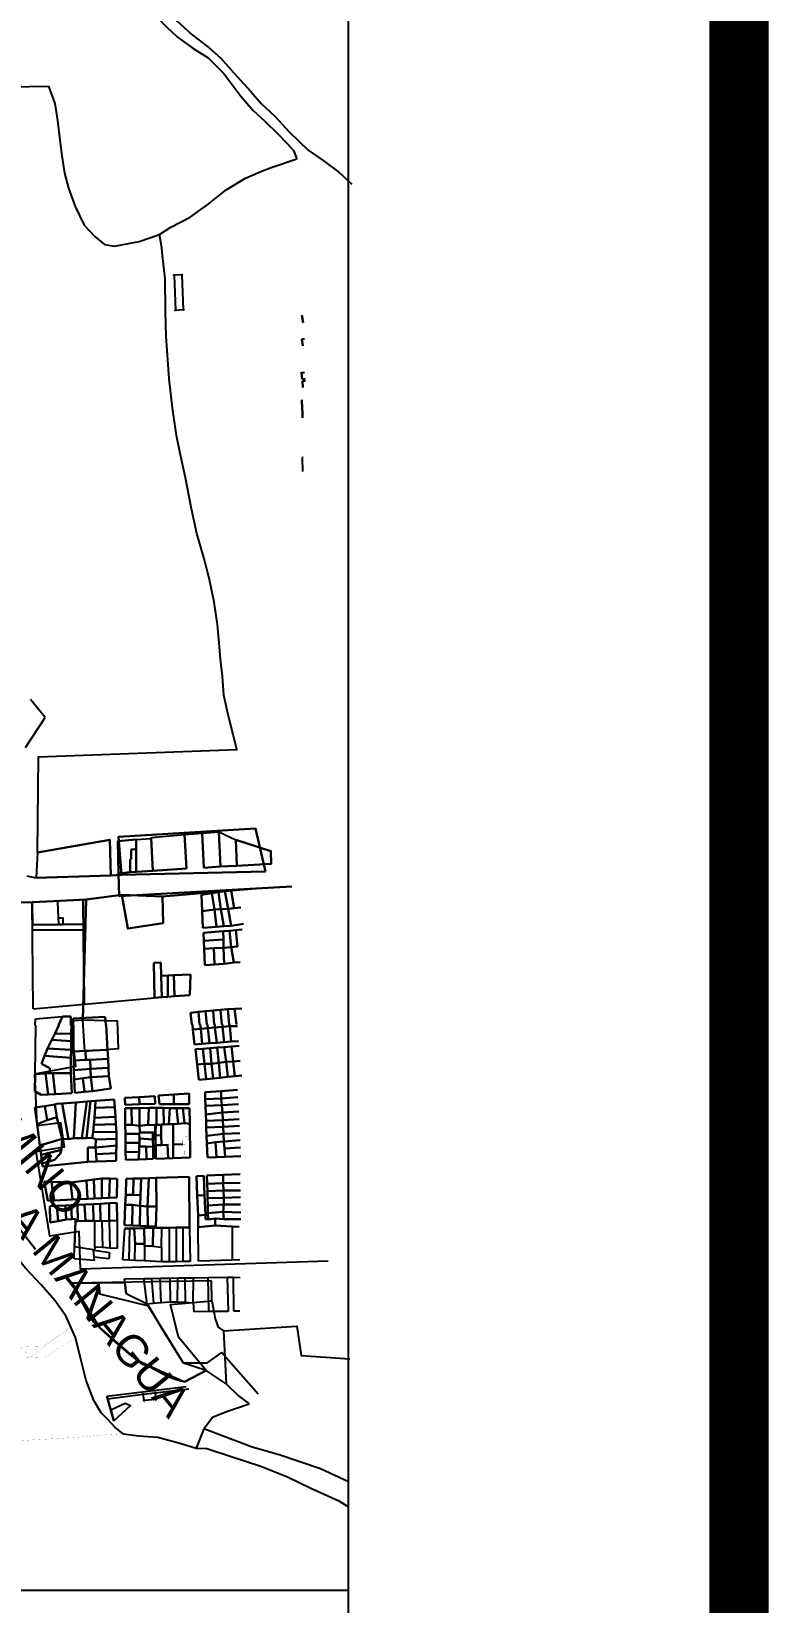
# Model space of a CAD drawing. Header units: millimetres. Extents: x 603916 to 1211550, y 1309898 to 2622648.
# Drawn here: x 605177.9 to 605206.2, y 1311211.3 to 1311271.6 of the extents above; entities that cross this region are included whole.
import ezdxf

# ---------------------------------------------------------------- set-up
doc = ezdxf.new("R2010")
doc.units = ezdxf.units.MM
for name, color, linetype in [('2', 1, 'Continuous'), ('CAJETIN', 5, 'Continuous'), ('CVL_CUADCON_TX', 2, 'Continuous')]:
    doc.layers.add(name, color=color, linetype=linetype)
doc.layers.add('Nivel 2', color=7, linetype='Continuous', lineweight=0)
doc.layers.add('Nivel 30', color=7, linetype='Continuous', lineweight=0)
doc.styles.add('PUNTOS PI', font='arial.ttf', dxfattribs={"height": 2.75})

msp = doc.modelspace()

# ---------------------------------------------------------------- linework, layer by layer
msp.add_line((605083.704, 1311211.747), (605190.069, 1311211.747))
at = {"const_width": 2.28}
msp.add_lwpolyline([(604785.969, 1311006.678), (605205.069, 1311006.678), (605205.069, 1311303.678), (604785.969, 1311303.678)], close=True, dxfattribs=at)
msp.add_lwpolyline([(605083.704, 1311211.747), (605190.069, 1311211.747), (605190.069, 1311276.852), (605083.704, 1311276.852)], close=True)
at = {"layer": '2', "color": 1, "linetype": 'Continuous'}
for p, q in [((605188.31, 1311254.737), (605188.298, 1311255.272)), ((605178.411, 1311245.286), (605177.857, 1311245.975)), ((605177.656, 1311244.134), (605178.411, 1311245.286)), ((605181.906, 1311240.595), (605182.49, 1311240.639)), ((605182.49, 1311240.639), (605182.495, 1311240.669)), ((605182.495, 1311240.669), (605183.766, 1311240.785)), ((605183.766, 1311240.785), (605184.446, 1311240.836)), ((605184.446, 1311240.836), (605185.082, 1311240.883)), ((605185.082, 1311240.883), (605185.735, 1311240.586)), ((605178.12, 1311240.089), (605178.07, 1311239.122)), ((605177.716, 1311239.199), (605178.07, 1311239.122)), ((605177.956, 1311234.092), (605177.917, 1311238.183)), ((605171.163, 1311233.684), (605178.042, 1311224.849)), ((605178.025, 1311231.582), (605178.058, 1311233.462)), ((605178.036, 1311233.455), (605178.04, 1311233.703)), ((605178.04, 1311233.703), (605179.081, 1311233.792)), ((605180.327, 1311224.932), (605180.323, 1311225.936)), ((605180.588, 1311225.934), (605180.622, 1311224.915)), ((605180.877, 1311225.944), (605180.9, 1311224.899)), ((605181.176, 1311225.958), (605181.186, 1311224.882)), ((605181.405, 1311224.441), (605181.47, 1311225.642)), ((605181.644, 1311224.43), (605181.669, 1311225.647)), ((605182.885, 1311224.931), (605182.897, 1311225.675)), ((605183.178, 1311225.677), (605183.174, 1311224.372)), ((605183.445, 1311225.687), (605183.451, 1311224.373)), ((605183.707, 1311225.686), (605183.71, 1311224.374)), ((605183.965, 1311225.692), (605183.984, 1311224.376)), ((605184.3, 1311224.395), (605184.299, 1311225.699)), ((605185.601, 1311225.725), (605185.602, 1311224.435)), ((605179.524, 1311224.484), (605179.541, 1311224.94)), ((605180.262, 1311224.827), (605179.541, 1311224.94)), ((605180.262, 1311224.827), (605180.289, 1311224.549)), ((605180.262, 1311224.827), (605180.316, 1311224.819)), ((605180.327, 1311224.932), (605180.316, 1311224.819)), ((605180.316, 1311224.819), (605180.89, 1311224.728)), ((605180.622, 1311224.915), (605180.327, 1311224.932)), ((605180.9, 1311224.899), (605180.622, 1311224.915)), ((605181.186, 1311224.882), (605180.9, 1311224.899)), ((605181.863, 1311224.42), (605181.876, 1311225.055)), ((605182.227, 1311224.98), (605182.23, 1311224.402)), ((605182.551, 1311224.966), (605182.885, 1311224.931)), ((605182.885, 1311224.931), (605182.89, 1311224.371)), ((605180.3, 1311224.413), (605179.524, 1311224.484)), ((605180.289, 1311224.549), (605180.3, 1311224.413)), ((605180.867, 1311224.489), (605180.289, 1311224.549)), ((605180.89, 1311224.728), (605180.867, 1311224.489)), ((605181.644, 1311224.43), (605181.405, 1311224.441)), ((605181.863, 1311224.42), (605181.644, 1311224.43)), ((605182.23, 1311224.402), (605181.863, 1311224.42)), ((605182.89, 1311224.371), (605182.23, 1311224.402)), ((605183.174, 1311224.372), (605182.89, 1311224.371)), ((605183.451, 1311224.373), (605183.174, 1311224.372)), ((605183.71, 1311224.374), (605183.451, 1311224.373)), ((605183.984, 1311224.376), (605183.71, 1311224.374)), ((605185.602, 1311224.435), (605184.3, 1311224.395)), ((605185.9, 1311224.444), (605185.602, 1311224.435)), ((605181.457, 1311223.715), (605182.207, 1311223.727)), ((605181.528, 1311223.143), (605181.457, 1311223.715)), ((605182.207, 1311223.727), (605182.496, 1311223.731)), ((605182.33, 1311222.735), (605182.207, 1311223.727)), ((605182.496, 1311223.731), (605182.831, 1311223.737)), ((605182.496, 1311223.731), (605182.575, 1311222.77)), ((605182.831, 1311223.737), (605183.206, 1311223.742)), ((605182.867, 1311222.787), (605182.831, 1311223.737)), ((605183.206, 1311223.742), (605183.512, 1311223.747)), ((605183.206, 1311223.742), (605183.217, 1311222.815)), ((605183.502, 1311222.812), (605183.512, 1311223.747)), ((605183.512, 1311223.747), (605183.799, 1311223.752)), ((605183.799, 1311223.752), (605184.108, 1311223.756)), ((605183.802, 1311222.82), (605183.799, 1311223.752)), ((605184.105, 1311222.796), (605184.108, 1311223.756)), ((605184.108, 1311223.756), (605184.676, 1311223.765)), ((605184.676, 1311223.765), (605185.412, 1311223.776)), ((605184.706, 1311222.455), (605184.676, 1311223.765)), ((605184.823, 1311222.863), (605184.81, 1311223.634)), ((605185.412, 1311223.776), (605185.644, 1311223.773)), ((605185.412, 1311223.776), (605185.447, 1311222.465)), ((605185.644, 1311223.773), (605185.905, 1311223.77)), ((605185.644, 1311223.773), (605185.653, 1311222.479)), ((605182.33, 1311222.735), (605181.528, 1311223.143)), ((605182.575, 1311222.77), (605182.33, 1311222.735)), ((605183.73, 1311220.473), (605182.33, 1311222.735)), ((605182.867, 1311222.787), (605182.575, 1311222.77)), ((605183.217, 1311222.815), (605182.867, 1311222.787)), ((605183.502, 1311222.812), (605183.217, 1311222.815)), ((605183.502, 1311222.812), (605183.802, 1311222.82)), ((605183.802, 1311222.82), (605184.105, 1311222.796)), ((605184.105, 1311222.796), (605184.126, 1311222.443)), ((605184.706, 1311222.455), (605184.126, 1311222.443)), ((605185.447, 1311222.465), (605184.706, 1311222.455)), ((605185.653, 1311222.479), (605185.898, 1311222.481)), ((605185.271, 1311221.71), (605185.372, 1311219.683)), ((605185.195, 1311220.882), (605184.617, 1311220.477)), ((605186.596, 1311219.28), (605185.195, 1311220.882)), ((605184.617, 1311220.477), (605183.73, 1311220.473)), ((605185.372, 1311219.683), (605184.598, 1311220.189)), ((605184.512, 1311217.955), (605184.218, 1311217.206))]:
    msp.add_line(p, q, dxfattribs=at)
for points in [[(605179.893, 1311276.852), (605180.519, 1311275.652), (605181.138, 1311274.524), (605181.972, 1311273.067), (605182.487, 1311272.425), (605183.088, 1311271.808), (605183.491, 1311271.433), (605184.099, 1311270.988), (605184.674, 1311270.63), (605185.275, 1311270.02), (605185.933, 1311269.159), (605186.399, 1311268.62), (605186.85, 1311268.19), (605187.356, 1311267.713), (605187.712, 1311267.338), (605187.957, 1311267.064), (605188.084, 1311266.751)], [(605180.491, 1311276.852), (605180.727, 1311276.377), (605181.133, 1311275.412), (605181.515, 1311274.668), (605181.904, 1311274.018), (605182.506, 1311273.196), (605183.021, 1311272.523), (605183.463, 1311272.061), (605184.064, 1311271.515), (605184.711, 1311271.015), (605185.162, 1311270.617), (605185.652, 1311270.07), (605186.301, 1311269.342), (605186.728, 1311268.857), (605187.234, 1311268.381), (605187.795, 1311267.787), (605188.523, 1311267.083), (605189.099, 1311266.686), (605189.699, 1311266.233), (605190.196, 1311265.78)], [(605169.65, 1311266.301), (605169.624, 1311269.382), (605178.543, 1311269.534)], [(605178.543, 1311269.534), (605178.791, 1311268.875), (605178.889, 1311268.224), (605178.963, 1311267.58), (605179.054, 1311266.857), (605179.16, 1311266.197), (605179.313, 1311265.617), (605179.568, 1311264.919), (605179.911, 1311264.205), (605180.322, 1311263.767), (605180.693, 1311263.455), (605181.078, 1311263.387), (605181.612, 1311263.492), (605182.028, 1311263.573), (605182.813, 1311263.836)], [(605182.813, 1311263.836), (605183.243, 1311264.122), (605183.987, 1311264.511), (605184.661, 1311264.987), (605185.364, 1311265.556), (605186.116, 1311266.009), (605186.696, 1311266.263), (605187.104, 1311266.415), (605188.084, 1311266.751)], [(605178.12, 1311240.089), (605178.161, 1311243.776), (605185.782, 1311244.054), (605185.436, 1311245.444), (605185.283, 1311246.135), (605185.231, 1311246.865), (605185.149, 1311247.525), (605185.098, 1311248.153), (605185.039, 1311248.853), (605184.908, 1311249.709), (605184.73, 1311250.588), (605184.513, 1311251.428), (605184.248, 1311252.354), (605184.038, 1311253.296), (605183.811, 1311254.489), (605183.593, 1311255.486), (605183.463, 1311256.114), (605183.308, 1311257.174), (605183.175, 1311258.29), (605183.064, 1311259.939), (605183.042, 1311260.898), (605183.027, 1311262.132), (605182.927, 1311263.035), (605182.902, 1311263.326), (605182.813, 1311263.836)], [(605183.366, 1311262.261), (605183.424, 1311260.951)], [(605183.659, 1311262.293), (605183.381, 1311262.277)], [(605183.733, 1311260.969), (605183.675, 1311262.279)], [(605183.44, 1311260.936), (605183.718, 1311260.952)], [(605177.917, 1311238.183), (605177.925, 1311237.317)], [(605178.944, 1311237.328), (605178.896, 1311238.192)], [(605178.93, 1311237.581), (605179.097, 1311237.581), (605179.092, 1311237.329)], [(605178.944, 1311237.328), (605179.092, 1311237.329)], [(605177.956, 1311234.092), (605182.61, 1311234.513)], [(605189.283, 1311224.394), (605179.778, 1311224.081), (605179.72, 1311225.527), (605178.598, 1311225.355), (605178.064, 1311228.607), (605179.155, 1311228.787), (605179.023, 1311229.714), (605178.105, 1311229.59), (605178.012, 1311231.594), (605179.589, 1311231.888), (605179.404, 1311233.624), (605179.86, 1311233.666)], [(605181.417, 1311217.762), (605181.109, 1311218.004), (605180.832, 1311218.293), (605180.571, 1311218.567), (605180.285, 1311219.036), (605179.989, 1311219.813), (605179.762, 1311220.724), (605179.576, 1311221.462), (605179.217, 1311222.261), (605178.781, 1311222.887), (605178.266, 1311223.482), (605177.664, 1311224.123), (605177.093, 1311224.819), (605176.554, 1311225.562), (605175.904, 1311226.36), (605175.261, 1311227.236), (605174.848, 1311227.847), (605174.388, 1311228.442), (605173.936, 1311229.021), (605173.603, 1311229.443), (605173.176, 1311229.896), (605173.097, 1311229.959), (605172.528, 1311230.356)], [(605184.81, 1311223.634), (605179.444, 1311223.544), (605179.659, 1311223.113), (605179.969, 1311222.557), (605180.256, 1311222.071), (605180.659, 1311221.689), (605181.102, 1311221.275), (605181.6, 1311220.861), (605181.94, 1311220.588), (605182.098, 1311220.456), (605182.492, 1311220.309), (605182.941, 1311220.06), (605183.327, 1311219.89), (605183.619, 1311219.797), (605183.8, 1311219.775), (605184.598, 1311220.189)], [(605184.598, 1311220.189), (605183.544, 1311221.471), (605183.229, 1311222.727), (605184.823, 1311222.863)], [(605184.823, 1311222.863), (605184.946, 1311222.172), (605185.066, 1311221.859), (605185.271, 1311221.71)], [(605185.271, 1311221.71), (605188.083, 1311221.894), (605188.248, 1311220.763), (605190.126, 1311220.641)], [(605185.372, 1311219.683), (605185.839, 1311219.214), (605186.257, 1311218.91)], [(605184.512, 1311217.955), (605184.839, 1311218.397), (605185.379, 1311218.613), (605185.763, 1311218.742), (605186.257, 1311218.91)], [(605181.417, 1311217.762), (605182.015, 1311217.687), (605182.369, 1311217.658), (605182.746, 1311217.637), (605183.636, 1311217.391), (605184.218, 1311217.206)], [(605190.069, 1311215.913), (605188.993, 1311216.411), (605187.402, 1311216.952), (605186.363, 1311217.251), (605184.512, 1311217.955)], [(605184.218, 1311217.206), (605184.627, 1311217.193), (605185.564, 1311216.885), (605186.706, 1311216.515), (605187.731, 1311216.112), (605188.622, 1311215.67), (605189.67, 1311215.197), (605190.069, 1311214.959)]]:
    msp.add_lwpolyline(points, dxfattribs=at)
for points in [[(605179.092, 1311237.329), (605178.944, 1311237.328), (605178.93, 1311237.581), (605179.097, 1311237.581)], [(605179.86, 1311233.666), (605181.183, 1311233.63), (605181.221, 1311232.554), (605179.941, 1311232.452)]]:
    msp.add_lwpolyline(points, close=True, dxfattribs=at)
at = {"layer": '2', "color": 1, "linetype": 'Continuous', "const_width": 0.00309, "flags": 128}
for points in [[(605179.397, 1311221.861), (605177.861, 1311220.72), (605176.503, 1311221.987), (605175.718, 1311221.826), (605174.219, 1311221.575), (605173.111, 1311221.602), (605171.94, 1311221.596), (605171.021, 1311221.56), (605170.181, 1311221.47), (605169.623, 1311221.467), (605169.45, 1311221.451), (605168.885, 1311221.299), (605168.313, 1311221.131), (605167.362, 1311221.19), (605166.96, 1311221.298), (605166.835, 1311222.72), (605167.116, 1311223.115), (605166.573, 1311223.293), (605166.388, 1311224.157)], [(605176.587, 1311217.44), (605177.938, 1311217.527), (605178.936, 1311217.581), (605179.87, 1311217.642), (605180.561, 1311217.709), (605181.417, 1311217.762)]]:
    msp.add_lwpolyline(points, dxfattribs=at)
at = {"layer": '2', "color": 1, "linetype": 'Continuous', "flags": 128}
for points in [[(605179.444, 1311223.544), (605181.474, 1311223.578), (605181.528, 1311223.143)], [(605179.444, 1311223.544), (605180.344, 1311223.559)], [(605180.459, 1311223.561), (605180.513, 1311223.126)], [(605184.598, 1311220.189), (605183.774, 1311219.762)], [(605180.781, 1311219.211), (605183.829, 1311219.576)], [(605182.637, 1311219.339), (605183.932, 1311219.494)], [(605181.059, 1311218.252), (605180.781, 1311219.211)], [(605180.781, 1311219.211), (605181.059, 1311218.252)], [(605180.811, 1311219.108), (605182.183, 1311219.284)], [(605180.934, 1311218.683), (605181.491, 1311218.939), (605181.692, 1311218.848)], [(605181.059, 1311218.252), (605181.692, 1311218.848)], [(605182.213, 1311219.057), (605182.185, 1311219.269)], [(605182.198, 1311219.286), (605182.622, 1311219.337)], [(605182.656, 1311219.08), (605182.231, 1311219.043)], [(605182.639, 1311219.323), (605182.669, 1311219.096)], [(605180.934, 1311218.683), (605181.059, 1311218.252)]]:
    msp.add_lwpolyline(points, dxfattribs=at)
for points in [[(605183.774, 1311219.762), (605184.598, 1311220.189), (605183.73, 1311220.473), (605182.913, 1311221.792), (605182.393, 1311222.664), (605180.513, 1311223.126), (605180.459, 1311223.561), (605179.444, 1311223.544), (605180.512, 1311221.828), (605181.946, 1311220.583)], [(605181.059, 1311218.252), (605180.934, 1311218.683), (605181.491, 1311218.939), (605181.692, 1311218.848)]]:
    msp.add_lwpolyline(points, close=True, dxfattribs=at)
at = {"layer": '2', "color": 1, "linetype": 'Continuous'}
for centre in [(605183.365, 1311262.276), (605183.674, 1311262.294), (605183.425, 1311260.935), (605183.733, 1311260.953), (605182.183, 1311219.284), (605182.215, 1311219.042), (605182.637, 1311219.339), (605182.671, 1311219.081)]:
    msp.add_circle(centre, 0.0155, dxfattribs=at)
at = {"layer": 'CAJETIN'}
msp.add_line((605190.069, 1311014.381), (605190.069, 1311288.678), dxfattribs=at)
at = {"layer": 'Nivel 2', "color": 1, "linetype": 'Continuous', "lineweight": -3}
for p, q in [((605181.906, 1311240.595), (605182.49, 1311240.639)), ((605182.49, 1311240.639), (605182.495, 1311240.669)), ((605182.495, 1311240.669), (605183.766, 1311240.785)), ((605183.766, 1311240.785), (605184.446, 1311240.836)), ((605184.446, 1311240.836), (605185.082, 1311240.883)), ((605185.082, 1311240.883), (605185.735, 1311240.586))]:
    msp.add_line(p, q, dxfattribs=at)
at = {"layer": 'Nivel 30', "color": 1, "linetype": 'Continuous', "lineweight": 30}
for p, q in [((605188.275, 1311260.736), (605188.324, 1311260.451)), ((605188.272, 1311259.815), (605188.375, 1311259.827)), ((605188.312, 1311259.564), (605188.272, 1311259.815)), ((605188.265, 1311258.554), (605188.269, 1311258.528)), ((605188.269, 1311258.528), (605188.377, 1311258.539)), ((605188.288, 1311258.284), (605188.269, 1311258.528)), ((605188.405, 1311258.293), (605188.288, 1311258.284)), ((605188.297, 1311258.207), (605188.412, 1311258.217)), ((605188.297, 1311258.207), (605188.313, 1311257.964)), ((605188.271, 1311257.492), (605188.277, 1311257.373)), ((605188.277, 1311257.373), (605188.283, 1311257.261)), ((605188.283, 1311257.261), (605188.289, 1311257.142)), ((605188.289, 1311257.142), (605188.296, 1311257.015)), ((605188.296, 1311257.015), (605188.301, 1311256.912)), ((605188.301, 1311256.912), (605188.307, 1311256.791)), ((605188.328, 1311255.276), (605188.298, 1311255.272)), ((605181.906, 1311240.595), (605181.905, 1311240.22)), ((605181.906, 1311240.595), (605181.905, 1311240.22)), ((605182.49, 1311240.639), (605182.551, 1311239.397)), ((605182.49, 1311240.639), (605182.551, 1311239.397)), ((605183.766, 1311240.785), (605183.845, 1311239.477)), ((605183.766, 1311240.785), (605183.845, 1311239.477)), ((605184.446, 1311240.836), (605184.509, 1311239.512)), ((605184.446, 1311240.836), (605184.509, 1311239.512)), ((605185.082, 1311240.883), (605185.148, 1311239.556)), ((605185.082, 1311240.883), (605185.148, 1311239.556)), ((605185.735, 1311240.586), (605185.78, 1311239.589)), ((605185.735, 1311240.586), (605185.78, 1311239.589)), ((605181.724, 1311240.214), (605181.714, 1311239.845)), ((605181.724, 1311240.214), (605181.714, 1311239.845)), ((605181.905, 1311240.22), (605181.724, 1311240.214)), ((605181.905, 1311240.22), (605181.724, 1311240.214)), ((605181.905, 1311240.22), (605181.916, 1311239.348)), ((605181.905, 1311240.22), (605181.916, 1311239.348)), ((605181.681, 1311239.334), (605181.232, 1311239.293)), ((605181.681, 1311239.334), (605181.232, 1311239.293)), ((605181.347, 1311239.243), (605186.879, 1311239.361)), ((605181.714, 1311239.845), (605181.681, 1311239.84)), ((605181.714, 1311239.845), (605181.681, 1311239.84)), ((605181.681, 1311239.84), (605181.681, 1311239.334)), ((605181.681, 1311239.84), (605181.681, 1311239.334)), ((605181.916, 1311239.348), (605181.681, 1311239.334)), ((605181.916, 1311239.348), (605181.681, 1311239.334)), ((605182.551, 1311239.397), (605181.916, 1311239.348)), ((605182.551, 1311239.397), (605181.916, 1311239.348)), ((605183.845, 1311239.477), (605182.551, 1311239.397)), ((605183.845, 1311239.477), (605182.551, 1311239.397)), ((605185.148, 1311239.556), (605184.509, 1311239.512)), ((605185.148, 1311239.556), (605184.509, 1311239.512)), ((605185.78, 1311239.589), (605185.148, 1311239.556)), ((605185.78, 1311239.589), (605185.148, 1311239.556)), ((605178.07, 1311239.122), (605180.938, 1311239.209)), ((605180.938, 1311239.209), (605181.347, 1311239.243)), ((605182.924, 1311238.403), (605186.513, 1311238.714)), ((605179.993, 1311238.284), (605179.86, 1311233.666)), ((605179.993, 1311238.284), (605181.359, 1311238.465)), ((605181.359, 1311238.465), (605182.924, 1311238.403)), ((605184.426, 1311238.472), (605184.823, 1311238.537)), ((605184.452, 1311237.836), (605184.426, 1311238.472)), ((605184.823, 1311238.537), (605185.069, 1311238.577)), ((605184.92, 1311237.899), (605184.823, 1311238.537)), ((605185.069, 1311238.577), (605185.316, 1311238.605)), ((605185.069, 1311238.577), (605185.168, 1311237.919)), ((605185.316, 1311238.605), (605185.561, 1311238.632)), ((605185.441, 1311237.932), (605185.316, 1311238.605)), ((605185.561, 1311238.632), (605185.816, 1311238.66)), ((605185.561, 1311238.632), (605185.679, 1311237.96)), ((605184.92, 1311237.899), (605184.452, 1311237.836)), ((605184.478, 1311237.203), (605184.452, 1311237.836)), ((605184.92, 1311237.899), (605185.168, 1311237.919)), ((605184.996, 1311237.24), (605184.92, 1311237.899)), ((605185.168, 1311237.919), (605185.441, 1311237.932)), ((605185.274, 1311237.26), (605185.168, 1311237.919)), ((605185.679, 1311237.96), (605185.441, 1311237.932)), ((605185.441, 1311237.932), (605185.561, 1311237.281)), ((605185.679, 1311237.96), (605185.933, 1311237.984)), ((605184.996, 1311237.24), (605184.478, 1311237.203)), ((605184.492, 1311237.014), (605185.25, 1311237.068)), ((605184.506, 1311236.696), (605184.492, 1311237.014)), ((605185.274, 1311237.26), (605184.996, 1311237.24)), ((605185.25, 1311237.068), (605185.503, 1311237.087)), ((605185.263, 1311236.75), (605185.25, 1311237.068)), ((605185.561, 1311237.281), (605185.274, 1311237.26)), ((605185.503, 1311237.087), (605185.747, 1311237.107)), ((605185.503, 1311237.087), (605185.561, 1311236.454)), ((605186.04, 1311237.351), (605185.561, 1311237.281)), ((605185.747, 1311237.107), (605185.989, 1311237.131)), ((605185.811, 1311236.477), (605185.747, 1311237.107)), ((605185.263, 1311236.75), (605184.506, 1311236.696)), ((605184.518, 1311236.396), (605184.506, 1311236.696)), ((605184.518, 1311236.396), (605184.89, 1311236.415)), ((605184.545, 1311235.77), (605184.518, 1311236.396)), ((605185.264, 1311236.433), (605184.89, 1311236.415)), ((605184.89, 1311236.415), (605184.918, 1311235.795)), ((605185.263, 1311236.75), (605185.264, 1311236.433)), ((605185.264, 1311236.433), (605185.561, 1311236.454)), ((605185.29, 1311235.82), (605185.264, 1311236.433)), ((605185.811, 1311236.477), (605185.561, 1311236.454)), ((605185.661, 1311235.863), (605185.561, 1311236.454)), ((605182.585, 1311235.861), (605182.861, 1311235.871)), ((605182.61, 1311234.513), (605182.585, 1311235.861)), ((605182.861, 1311235.871), (605182.869, 1311235.355)), ((605184.918, 1311235.795), (605184.545, 1311235.77)), ((605185.29, 1311235.82), (605184.918, 1311235.795)), ((605185.661, 1311235.863), (605185.29, 1311235.82)), ((605185.905, 1311235.883), (605185.661, 1311235.863)), ((605182.869, 1311235.355), (605183.122, 1311235.367)), ((605182.869, 1311235.355), (605182.903, 1311234.535)), ((605183.122, 1311235.367), (605183.36, 1311235.378)), ((605183.133, 1311234.553), (605183.122, 1311235.367)), ((605183.36, 1311235.378), (605183.999, 1311235.407)), ((605183.384, 1311234.573), (605183.36, 1311235.378)), ((605183.999, 1311235.407), (605183.977, 1311234.619)), ((605182.903, 1311234.535), (605182.61, 1311234.513)), ((605183.133, 1311234.553), (605182.903, 1311234.535)), ((605183.384, 1311234.573), (605183.133, 1311234.553)), ((605183.977, 1311234.619), (605183.384, 1311234.573)), ((605184.003, 1311233.939), (605184.301, 1311233.967)), ((605184.048, 1311233.485), (605184.003, 1311233.939)), ((605184.301, 1311233.967), (605184.579, 1311233.993)), ((605184.301, 1311233.967), (605184.35, 1311233.485)), ((605184.579, 1311233.993), (605184.875, 1311234.021)), ((605184.579, 1311233.993), (605184.632, 1311233.485)), ((605184.875, 1311234.021), (605185.156, 1311234.048)), ((605184.907, 1311233.485), (605184.875, 1311234.021)), ((605185.156, 1311234.048), (605185.439, 1311234.075)), ((605185.156, 1311234.048), (605185.202, 1311233.485)), ((605185.439, 1311234.075), (605185.693, 1311234.088)), ((605185.439, 1311234.075), (605185.479, 1311233.485)), ((605185.693, 1311234.088), (605185.976, 1311234.103)), ((605185.693, 1311234.088), (605185.77, 1311233.485)), ((605178.79, 1311233.134), (605178.944, 1311233.465)), ((605178.926, 1311233.458), (605179.081, 1311233.792)), ((605179.081, 1311233.792), (605179.404, 1311233.794)), ((605179.404, 1311233.794), (605179.4, 1311233.459)), ((605179.422, 1311233.467), (605179.418, 1311233.136)), ((605179.488, 1311233.459), (605179.49, 1311233.714)), ((605179.49, 1311233.714), (605180.726, 1311233.775)), ((605179.504, 1311232.455), (605179.51, 1311233.467)), ((605180.726, 1311233.775), (605180.742, 1311233.463)), ((605180.764, 1311233.472), (605180.813, 1311232.51)), ((605184.091, 1311233.293), (605184.072, 1311233.484)), ((605184.39, 1311233.319), (605184.091, 1311233.293)), ((605184.155, 1311232.715), (605184.091, 1311233.293)), ((605184.374, 1311233.485), (605184.39, 1311233.319)), ((605184.671, 1311233.341), (605184.39, 1311233.319)), ((605184.45, 1311232.741), (605184.39, 1311233.319)), ((605184.656, 1311233.487), (605184.671, 1311233.341)), ((605184.671, 1311233.341), (605184.937, 1311233.373)), ((605184.729, 1311232.763), (605184.671, 1311233.341)), ((605184.937, 1311233.373), (605184.93, 1311233.488)), ((605184.937, 1311233.373), (605185.233, 1311233.393)), ((605185.007, 1311232.784), (605184.937, 1311233.373)), ((605185.225, 1311233.489), (605185.233, 1311233.393)), ((605185.233, 1311233.393), (605185.507, 1311233.418)), ((605185.233, 1311233.393), (605185.288, 1311232.806)), ((605185.502, 1311233.49), (605185.507, 1311233.418)), ((605185.507, 1311233.418), (605185.802, 1311233.428)), ((605185.563, 1311232.827), (605185.507, 1311233.418)), ((605178.67, 1311232.892), (605178.51, 1311232.568)), ((605178.79, 1311233.134), (605178.67, 1311232.892)), ((605178.67, 1311232.892), (605179.414, 1311232.844)), ((605178.79, 1311233.134), (605179.418, 1311233.136)), ((605179.414, 1311232.844), (605179.41, 1311232.507)), ((605179.418, 1311233.136), (605179.414, 1311232.844)), ((605184.45, 1311232.741), (605184.155, 1311232.715)), ((605184.729, 1311232.763), (605184.45, 1311232.741)), ((605185.007, 1311232.784), (605184.729, 1311232.763)), ((605185.288, 1311232.806), (605185.007, 1311232.784)), ((605185.563, 1311232.827), (605185.288, 1311232.806)), ((605185.847, 1311232.849), (605185.563, 1311232.827)), ((605185.569, 1311232.642), (605185.87, 1311232.668)), ((605178.391, 1311232.282), (605178.271, 1311231.981)), ((605178.391, 1311232.282), (605178.51, 1311232.568)), ((605178.391, 1311232.282), (605179.407, 1311232.212)), ((605178.51, 1311232.568), (605179.41, 1311232.507)), ((605179.407, 1311232.212), (605179.399, 1311231.613)), ((605179.41, 1311232.507), (605179.407, 1311232.212)), ((605179.504, 1311232.455), (605179.966, 1311232.469)), ((605179.511, 1311232.098), (605179.504, 1311232.455)), ((605179.511, 1311232.098), (605179.972, 1311232.123)), ((605179.519, 1311231.73), (605179.511, 1311232.098)), ((605180.813, 1311232.51), (605179.966, 1311232.469)), ((605179.972, 1311232.123), (605179.966, 1311232.469)), ((605180.143, 1311232.123), (605179.972, 1311232.123)), ((605180.143, 1311232.123), (605180.83, 1311232.168)), ((605180.143, 1311232.123), (605180.158, 1311231.781)), ((605180.813, 1311232.51), (605180.83, 1311232.168)), ((605180.83, 1311232.168), (605180.847, 1311231.822)), ((605184.188, 1311232.533), (605184.476, 1311232.556)), ((605184.251, 1311231.949), (605184.188, 1311232.533)), ((605184.476, 1311232.556), (605184.751, 1311232.578)), ((605184.538, 1311231.975), (605184.476, 1311232.556)), ((605184.751, 1311232.578), (605185.025, 1311232.599)), ((605184.809, 1311231.981), (605184.751, 1311232.578)), ((605185.025, 1311232.599), (605185.298, 1311232.621)), ((605185.082, 1311232.012), (605185.025, 1311232.599)), ((605185.298, 1311232.621), (605185.569, 1311232.642)), ((605185.372, 1311232.046), (605185.298, 1311232.621)), ((605185.64, 1311232.065), (605185.372, 1311232.046)), ((605185.64, 1311232.065), (605185.569, 1311232.642)), ((605185.64, 1311232.065), (605185.908, 1311232.092)), ((605185.701, 1311231.499), (605185.64, 1311232.065)), ((605178.018, 1311230.919), (605178.025, 1311231.582)), ((605178.025, 1311231.582), (605178.434, 1311231.599)), ((605178.271, 1311231.981), (605178.593, 1311231.815)), ((605178.434, 1311231.599), (605178.595, 1311231.62)), ((605178.528, 1311230.798), (605178.434, 1311231.599)), ((605178.593, 1311231.815), (605178.595, 1311231.62)), ((605178.595, 1311231.62), (605178.709, 1311231.621)), ((605178.796, 1311230.814), (605178.709, 1311231.621)), ((605178.709, 1311231.621), (605179.399, 1311231.613)), ((605179.399, 1311231.613), (605179.437, 1311230.851)), ((605180.158, 1311231.781), (605179.519, 1311231.73)), ((605179.526, 1311231.377), (605179.519, 1311231.73)), ((605179.866, 1311231.424), (605180.167, 1311231.458)), ((605180.158, 1311231.781), (605180.847, 1311231.822)), ((605180.158, 1311231.781), (605180.167, 1311231.458)), ((605180.167, 1311231.458), (605180.863, 1311231.498)), ((605180.237, 1311230.922), (605180.167, 1311231.458)), ((605180.847, 1311231.822), (605180.863, 1311231.498)), ((605180.863, 1311231.498), (605180.937, 1311231.031)), ((605184.251, 1311231.949), (605184.538, 1311231.975)), ((605184.315, 1311231.359), (605184.251, 1311231.949)), ((605184.538, 1311231.975), (605184.809, 1311231.981)), ((605184.538, 1311231.975), (605184.595, 1311231.387)), ((605184.809, 1311231.981), (605185.082, 1311232.012)), ((605184.872, 1311231.416), (605184.809, 1311231.981)), ((605185.372, 1311232.046), (605185.082, 1311232.012)), ((605185.145, 1311231.443), (605185.082, 1311232.012)), ((605185.429, 1311231.472), (605185.145, 1311231.443)), ((605185.429, 1311231.472), (605185.372, 1311232.046)), ((605185.701, 1311231.499), (605185.429, 1311231.472)), ((605185.976, 1311231.521), (605185.701, 1311231.499)), ((605178.262, 1311230.782), (605178.018, 1311230.919)), ((605179.437, 1311230.851), (605178.796, 1311230.814)), ((605179.526, 1311231.377), (605179.866, 1311231.424)), ((605179.559, 1311230.864), (605179.526, 1311231.377)), ((605179.924, 1311230.895), (605179.559, 1311230.864)), ((605179.866, 1311231.424), (605179.924, 1311230.895)), ((605180.237, 1311230.922), (605179.924, 1311230.895)), ((605180.937, 1311231.031), (605180.237, 1311230.922)), ((605184.595, 1311231.387), (605184.315, 1311231.359)), ((605184.558, 1311230.885), (605185.177, 1311230.928)), ((605184.568, 1311230.617), (605184.558, 1311230.885)), ((605184.872, 1311231.416), (605184.595, 1311231.387)), ((605185.145, 1311231.443), (605184.872, 1311231.416)), ((605185.177, 1311230.928), (605185.809, 1311230.972)), ((605185.177, 1311230.928), (605185.183, 1311230.646)), ((605178.024, 1311230.291), (605178.4, 1311230.354)), ((605178.105, 1311229.656), (605178.024, 1311230.291)), ((605178.528, 1311230.798), (605178.262, 1311230.782)), ((605178.4, 1311230.354), (605178.785, 1311230.419)), ((605178.4, 1311230.354), (605178.493, 1311229.815)), ((605178.796, 1311230.814), (605178.528, 1311230.798)), ((605178.785, 1311230.419), (605178.867, 1311230.433)), ((605178.866, 1311229.921), (605178.785, 1311230.419)), ((605178.867, 1311230.433), (605179.068, 1311230.449)), ((605179.068, 1311230.449), (605179.587, 1311230.49)), ((605179.309, 1311229.08), (605179.068, 1311230.449)), ((605179.587, 1311230.49), (605179.521, 1311229.117)), ((605179.587, 1311230.49), (605180.012, 1311230.524)), ((605180.012, 1311230.524), (605179.827, 1311229.122)), ((605179.999, 1311229.114), (605180.162, 1311230.536)), ((605180.012, 1311230.524), (605180.162, 1311230.536)), ((605180.162, 1311230.536), (605180.35, 1311230.551)), ((605180.309, 1311229.897), (605180.342, 1311230.28)), ((605180.342, 1311230.28), (605180.35, 1311230.551)), ((605180.342, 1311230.28), (605181.088, 1311230.304)), ((605180.35, 1311230.551), (605181.067, 1311230.608)), ((605181.067, 1311230.608), (605181.088, 1311230.304)), ((605181.088, 1311230.304), (605181.114, 1311229.933)), ((605181.478, 1311230.667), (605182.032, 1311230.699)), ((605181.486, 1311230.405), (605181.478, 1311230.667)), ((605181.484, 1311230.271), (605181.736, 1311230.274)), ((605181.492, 1311229.633), (605181.484, 1311230.271)), ((605182.034, 1311230.42), (605181.486, 1311230.405)), ((605181.736, 1311230.274), (605182.04, 1311230.276)), ((605181.736, 1311230.274), (605181.743, 1311229.628)), ((605182.032, 1311230.699), (605182.629, 1311230.733)), ((605182.032, 1311230.699), (605182.034, 1311230.42)), ((605182.644, 1311230.437), (605182.034, 1311230.42)), ((605182.039, 1311229.598), (605182.04, 1311230.276)), ((605182.04, 1311230.276), (605182.402, 1311230.28)), ((605182.402, 1311230.28), (605182.369, 1311229.63)), ((605182.402, 1311230.28), (605182.698, 1311230.283)), ((605182.629, 1311230.733), (605182.644, 1311230.437)), ((605182.695, 1311229.618), (605182.698, 1311230.283)), ((605182.698, 1311230.283), (605182.958, 1311230.28)), ((605182.772, 1311230.755), (605183.358, 1311230.793)), ((605182.802, 1311230.425), (605182.772, 1311230.755)), ((605183.36, 1311230.426), (605182.802, 1311230.425)), ((605182.958, 1311230.28), (605183.201, 1311230.278)), ((605182.958, 1311230.28), (605182.97, 1311229.65)), ((605183.172, 1311229.655), (605183.201, 1311230.278)), ((605183.201, 1311230.278), (605183.46, 1311230.276)), ((605183.358, 1311230.793), (605183.95, 1311230.831)), ((605183.358, 1311230.793), (605183.36, 1311230.426)), ((605183.95, 1311230.426), (605183.36, 1311230.426)), ((605183.46, 1311230.276), (605183.702, 1311230.274)), ((605183.46, 1311230.276), (605183.527, 1311229.664)), ((605183.702, 1311230.274), (605183.962, 1311230.272)), ((605183.77, 1311229.697), (605183.702, 1311230.274)), ((605183.95, 1311230.831), (605183.95, 1311230.426)), ((605183.962, 1311230.272), (605183.971, 1311229.675)), ((605185.183, 1311230.646), (605184.568, 1311230.617)), ((605184.577, 1311230.362), (605184.568, 1311230.617)), ((605184.577, 1311230.362), (605185.202, 1311230.39)), ((605184.588, 1311230.033), (605184.577, 1311230.362)), ((605185.823, 1311230.692), (605185.183, 1311230.646)), ((605185.202, 1311230.39), (605185.183, 1311230.646)), ((605185.202, 1311230.39), (605185.837, 1311230.425)), ((605185.202, 1311230.39), (605185.232, 1311230.1)), ((605178.105, 1311229.656), (605178.493, 1311229.815)), ((605178.212, 1311228.831), (605178.105, 1311229.656)), ((605178.493, 1311229.815), (605178.866, 1311229.921)), ((605179.071, 1311229.097), (605178.866, 1311229.921)), ((605180.283, 1311229.629), (605180.309, 1311229.897)), ((605181.134, 1311229.655), (605180.283, 1311229.629)), ((605181.114, 1311229.933), (605180.309, 1311229.897)), ((605181.114, 1311229.933), (605181.134, 1311229.655)), ((605181.134, 1311229.655), (605181.155, 1311229.352)), ((605182.695, 1311229.618), (605182.97, 1311229.65)), ((605183.172, 1311229.655), (605182.97, 1311229.65)), ((605183.527, 1311229.664), (605183.172, 1311229.655)), ((605183.527, 1311229.664), (605183.77, 1311229.697)), ((605183.77, 1311229.697), (605183.971, 1311229.675)), ((605183.971, 1311229.675), (605183.992, 1311228.374)), ((605185.232, 1311230.1), (605184.588, 1311230.033)), ((605184.597, 1311229.784), (605184.588, 1311230.033)), ((605185.247, 1311229.805), (605184.597, 1311229.784)), ((605184.606, 1311229.524), (605184.597, 1311229.784)), ((605185.851, 1311230.142), (605185.232, 1311230.1)), ((605185.247, 1311229.805), (605185.232, 1311230.1)), ((605185.247, 1311229.805), (605185.866, 1311229.843)), ((605185.26, 1311229.554), (605185.247, 1311229.805)), ((605178.212, 1311228.831), (605179.071, 1311229.097)), ((605179.042, 1311228.669), (605179.071, 1311229.097)), ((605179.309, 1311229.08), (605179.071, 1311229.097)), ((605179.309, 1311229.08), (605179.521, 1311229.117)), ((605179.827, 1311229.122), (605179.521, 1311229.117)), ((605179.999, 1311229.114), (605179.827, 1311229.122)), ((605179.999, 1311229.114), (605180.222, 1311229.127)), ((605180.222, 1311229.127), (605180.257, 1311229.362)), ((605180.322, 1311229.096), (605180.222, 1311229.127)), ((605180.257, 1311229.362), (605180.283, 1311229.629)), ((605180.257, 1311229.362), (605181.155, 1311229.352)), ((605180.322, 1311229.096), (605180.356, 1311229.067)), ((605180.356, 1311229.067), (605180.352, 1311228.764)), ((605180.356, 1311229.067), (605181.153, 1311229.089)), ((605181.153, 1311229.089), (605181.15, 1311228.834)), ((605181.155, 1311229.352), (605181.153, 1311229.089)), ((605181.496, 1311229.291), (605181.492, 1311229.633)), ((605181.743, 1311229.628), (605181.492, 1311229.633)), ((605181.501, 1311228.938), (605181.496, 1311229.291)), ((605181.496, 1311229.291), (605182.028, 1311229.287)), ((605181.743, 1311229.628), (605182.039, 1311229.598)), ((605182.028, 1311229.287), (605182.053, 1311229.334)), ((605182.045, 1311229.112), (605182.028, 1311229.287)), ((605182.045, 1311229.112), (605182.036, 1311228.943)), ((605182.039, 1311229.598), (605182.369, 1311229.63)), ((605182.039, 1311229.598), (605182.053, 1311229.334)), ((605182.045, 1311229.112), (605182.554, 1311229.074)), ((605182.053, 1311229.334), (605182.549, 1311229.339)), ((605182.666, 1311229.621), (605182.369, 1311229.63)), ((605182.653, 1311229.346), (605182.549, 1311229.339)), ((605182.549, 1311229.339), (605182.554, 1311229.074)), ((605182.554, 1311229.074), (605182.559, 1311228.791)), ((605182.653, 1311229.346), (605182.666, 1311229.621)), ((605182.666, 1311228.324), (605182.653, 1311229.346)), ((605182.666, 1311229.621), (605182.695, 1311229.618)), ((605184.606, 1311229.524), (605185.26, 1311229.554)), ((605184.617, 1311229.206), (605184.606, 1311229.524)), ((605185.261, 1311229.281), (605184.617, 1311229.206)), ((605184.627, 1311228.918), (605184.617, 1311229.206)), ((605185.26, 1311229.554), (605185.879, 1311229.599)), ((605185.26, 1311229.554), (605185.261, 1311229.281)), ((605185.261, 1311229.281), (605185.893, 1311229.312)), ((605185.285, 1311228.994), (605185.261, 1311229.281)), ((605185.285, 1311228.994), (605185.907, 1311229.043)), ((605178.257, 1311228.482), (605178.212, 1311228.831)), ((605179.042, 1311228.669), (605178.257, 1311228.482)), ((605178.299, 1311228.151), (605178.257, 1311228.482)), ((605178.768, 1311228.284), (605178.994, 1311228.514)), ((605179.042, 1311228.669), (605178.994, 1311228.514)), ((605180.054, 1311228.208), (605180.056, 1311228.764)), ((605180.056, 1311228.764), (605180.352, 1311228.764)), ((605180.352, 1311228.764), (605181.15, 1311228.834)), ((605180.377, 1311228.499), (605180.352, 1311228.764)), ((605181.147, 1311228.541), (605180.377, 1311228.499)), ((605180.377, 1311228.499), (605180.391, 1311228.219)), ((605181.147, 1311228.541), (605181.145, 1311228.246)), ((605181.15, 1311228.834), (605181.147, 1311228.541)), ((605181.501, 1311228.938), (605182.036, 1311228.943)), ((605181.505, 1311228.591), (605181.501, 1311228.938)), ((605181.509, 1311228.281), (605181.505, 1311228.591)), ((605181.505, 1311228.591), (605182.029, 1311228.584)), ((605182.004, 1311228.299), (605182.029, 1311228.584)), ((605182.036, 1311228.943), (605182.028, 1311228.793)), ((605182.028, 1311228.793), (605182.295, 1311228.796)), ((605182.028, 1311228.793), (605182.029, 1311228.584)), ((605182.311, 1311228.31), (605182.295, 1311228.796)), ((605182.559, 1311228.791), (605182.295, 1311228.796)), ((605182.559, 1311228.791), (605182.568, 1311228.32)), ((605183.11, 1311228.864), (605183.14, 1311228.342)), ((605183.706, 1311228.887), (605183.338, 1311228.872)), ((605184.627, 1311228.918), (605184.955, 1311228.967)), ((605184.646, 1311228.377), (605184.627, 1311228.918)), ((605185.285, 1311228.994), (605184.955, 1311228.967)), ((605184.994, 1311228.391), (605184.955, 1311228.967)), ((605185.285, 1311228.994), (605185.305, 1311228.726)), ((605185.305, 1311228.726), (605185.921, 1311228.762)), ((605185.325, 1311228.404), (605185.305, 1311228.726)), ((605178.768, 1311228.284), (605178.299, 1311228.151)), ((605178.315, 1311228.026), (605178.299, 1311228.151)), ((605180.054, 1311228.208), (605178.315, 1311228.026)), ((605180.391, 1311228.219), (605180.054, 1311228.208)), ((605181.145, 1311228.246), (605180.391, 1311228.219)), ((605182.004, 1311228.299), (605181.509, 1311228.281)), ((605182.311, 1311228.31), (605182.004, 1311228.299)), ((605182.568, 1311228.32), (605182.311, 1311228.31)), ((605183.992, 1311228.374), (605182.666, 1311228.324)), ((605184.994, 1311228.391), (605184.646, 1311228.377)), ((605185.325, 1311228.404), (605184.994, 1311228.391)), ((605185.938, 1311228.428), (605185.325, 1311228.404)), ((605178.378, 1311227.459), (605178.658, 1311227.445)), ((605178.52, 1311226.71), (605178.378, 1311227.459)), ((605178.658, 1311227.445), (605179.393, 1311227.41)), ((605178.658, 1311227.445), (605178.756, 1311226.722)), ((605179.393, 1311227.41), (605180.004, 1311227.489)), ((605179.463, 1311226.758), (605179.393, 1311227.41)), ((605180.004, 1311227.489), (605180.285, 1311227.525)), ((605180.047, 1311226.788), (605180.004, 1311227.489)), ((605180.285, 1311227.525), (605180.596, 1311227.565)), ((605180.285, 1311227.525), (605180.308, 1311226.801)), ((605180.595, 1311226.815), (605180.596, 1311227.565)), ((605180.596, 1311227.565), (605180.903, 1311227.563)), ((605180.903, 1311227.563), (605180.872, 1311226.83)), ((605180.903, 1311227.563), (605181.176, 1311227.561)), ((605181.176, 1311227.561), (605181.169, 1311226.845)), ((605181.51, 1311226.945), (605181.532, 1311227.554)), ((605181.532, 1311227.554), (605181.81, 1311227.563)), ((605181.81, 1311227.563), (605181.802, 1311226.936)), ((605181.81, 1311227.563), (605182.101, 1311227.573)), ((605182.101, 1311227.573), (605182.073, 1311226.931)), ((605182.101, 1311227.573), (605182.394, 1311227.582)), ((605182.353, 1311226.497), (605182.394, 1311227.582)), ((605182.394, 1311227.582), (605182.674, 1311227.591)), ((605182.674, 1311227.591), (605183.95, 1311227.632)), ((605182.69, 1311226.491), (605182.674, 1311227.591)), ((605183.95, 1311227.632), (605183.965, 1311225.692)), ((605184.224, 1311227.656), (605184.506, 1311227.672)), ((605184.255, 1311226.916), (605184.224, 1311227.656)), ((605184.506, 1311227.672), (605184.538, 1311226.933)), ((605184.63, 1311227.679), (605185.249, 1311227.71)), ((605184.638, 1311227.364), (605184.63, 1311227.679)), ((605185.256, 1311227.384), (605184.638, 1311227.364)), ((605184.646, 1311227.086), (605184.638, 1311227.364)), ((605185.249, 1311227.71), (605185.902, 1311227.742)), ((605185.249, 1311227.71), (605185.256, 1311227.384)), ((605185.256, 1311227.384), (605185.909, 1311227.402)), ((605185.263, 1311227.102), (605185.256, 1311227.384)), ((605178.756, 1311226.722), (605178.52, 1311226.71)), ((605179.463, 1311226.758), (605178.756, 1311226.722)), ((605180.047, 1311226.788), (605179.463, 1311226.758)), ((605180.308, 1311226.801), (605180.047, 1311226.788)), ((605180.595, 1311226.815), (605180.308, 1311226.801)), ((605180.872, 1311226.83), (605180.595, 1311226.815)), ((605181.169, 1311226.845), (605180.872, 1311226.83)), ((605180.872, 1311226.616), (605181.169, 1311226.631)), ((605181.169, 1311226.631), (605181.176, 1311225.958)), ((605181.495, 1311226.554), (605181.51, 1311226.945)), ((605181.51, 1311226.945), (605181.802, 1311226.936)), ((605182.073, 1311226.931), (605181.802, 1311226.936)), ((605182.073, 1311226.931), (605182.062, 1311226.517)), ((605184.538, 1311226.933), (605184.255, 1311226.916)), ((605184.288, 1311226.154), (605184.255, 1311226.916)), ((605184.538, 1311226.933), (605184.572, 1311226.172)), ((605184.646, 1311227.086), (605185.263, 1311227.102)), ((605184.653, 1311226.809), (605184.646, 1311227.086)), ((605185.275, 1311226.83), (605184.653, 1311226.809)), ((605184.66, 1311226.533), (605184.653, 1311226.809)), ((605185.263, 1311227.102), (605185.915, 1311227.111)), ((605185.263, 1311227.102), (605185.275, 1311226.83)), ((605185.92, 1311226.856), (605185.275, 1311226.83)), ((605185.275, 1311226.83), (605185.276, 1311226.565)), ((605178.589, 1311226.501), (605178.861, 1311226.515)), ((605178.61, 1311225.881), (605178.589, 1311226.501)), ((605178.861, 1311226.515), (605179.191, 1311226.531)), ((605178.909, 1311225.933), (605178.861, 1311226.515)), ((605179.191, 1311226.531), (605179.413, 1311226.543)), ((605179.191, 1311226.531), (605179.222, 1311225.988)), ((605179.413, 1311226.543), (605179.657, 1311226.555)), ((605179.413, 1311226.543), (605179.443, 1311226.011)), ((605179.581, 1311226.025), (605179.443, 1311226.011)), ((605179.578, 1311225.93), (605179.581, 1311226.025)), ((605179.657, 1311226.555), (605179.929, 1311226.569)), ((605179.673, 1311225.932), (605179.657, 1311226.555)), ((605179.929, 1311226.569), (605180.263, 1311226.586)), ((605179.929, 1311226.569), (605179.963, 1311225.946)), ((605180.263, 1311226.586), (605180.527, 1311226.599)), ((605180.263, 1311226.586), (605180.268, 1311225.94)), ((605180.527, 1311226.599), (605180.872, 1311226.616)), ((605180.527, 1311226.599), (605180.545, 1311225.938)), ((605180.877, 1311225.944), (605180.872, 1311226.616)), ((605181.466, 1311225.78), (605181.495, 1311226.554)), ((605181.495, 1311226.554), (605181.775, 1311226.552)), ((605181.775, 1311226.552), (605181.764, 1311225.768)), ((605181.775, 1311226.552), (605182.062, 1311226.517)), ((605182.062, 1311226.517), (605182.054, 1311225.755)), ((605182.062, 1311226.517), (605182.353, 1311226.497)), ((605182.359, 1311225.742), (605182.353, 1311226.497)), ((605182.69, 1311226.491), (605182.353, 1311226.497)), ((605182.662, 1311225.729), (605182.69, 1311226.491)), ((605184.288, 1311226.154), (605184.572, 1311226.172)), ((605184.299, 1311225.699), (605184.288, 1311226.154)), ((605184.572, 1311226.172), (605184.579, 1311226.001)), ((605185.276, 1311226.565), (605184.66, 1311226.533)), ((605184.668, 1311226.235), (605184.66, 1311226.533)), ((605185.254, 1311226.284), (605184.668, 1311226.235)), ((605184.675, 1311226), (605184.668, 1311226.235)), ((605184.942, 1311226.037), (605184.675, 1311226)), ((605185.274, 1311226.003), (605184.942, 1311226.037)), ((605184.942, 1311226.037), (605184.946, 1311225.764)), ((605185.276, 1311226.565), (605185.254, 1311226.284)), ((605185.274, 1311226.003), (605185.254, 1311226.284)), ((605185.932, 1311226.266), (605185.254, 1311226.284)), ((605185.926, 1311226.564), (605185.276, 1311226.565)), ((605178.909, 1311225.933), (605178.61, 1311225.881)), ((605179.222, 1311225.988), (605178.909, 1311225.933)), ((605179.443, 1311226.011), (605179.222, 1311225.988)), ((605179.541, 1311224.94), (605179.578, 1311225.93)), ((605179.578, 1311225.93), (605179.673, 1311225.932)), ((605179.963, 1311225.946), (605179.673, 1311225.932)), ((605180.268, 1311225.94), (605179.963, 1311225.946)), ((605180.268, 1311225.94), (605180.323, 1311225.936)), ((605180.323, 1311225.936), (605180.545, 1311225.938)), ((605180.545, 1311225.938), (605180.588, 1311225.934)), ((605180.588, 1311225.934), (605180.877, 1311225.944)), ((605181.176, 1311225.958), (605180.877, 1311225.944)), ((605181.764, 1311225.768), (605181.466, 1311225.78)), ((605181.47, 1311225.642), (605181.669, 1311225.647)), ((605181.669, 1311225.647), (605181.835, 1311225.651)), ((605182.054, 1311225.755), (605181.764, 1311225.768)), ((605181.835, 1311225.651), (605182.225, 1311225.661)), ((605181.835, 1311225.651), (605181.876, 1311225.055)), ((605182.359, 1311225.742), (605182.054, 1311225.755)), ((605182.225, 1311225.661), (605182.559, 1311225.669)), ((605182.225, 1311225.661), (605182.229, 1311225.064)), ((605182.662, 1311225.729), (605182.359, 1311225.742)), ((605182.559, 1311225.669), (605182.551, 1311224.966)), ((605182.559, 1311225.669), (605182.667, 1311225.672)), ((605182.667, 1311225.672), (605182.662, 1311225.729)), ((605182.897, 1311225.675), (605182.667, 1311225.672)), ((605182.897, 1311225.675), (605183.178, 1311225.677)), ((605183.178, 1311225.677), (605183.445, 1311225.687)), ((605183.707, 1311225.686), (605183.445, 1311225.687)), ((605183.965, 1311225.692), (605183.707, 1311225.686)), ((605184.299, 1311225.699), (605184.946, 1311225.764)), ((605184.579, 1311226.001), (605184.675, 1311226)), ((605184.946, 1311225.764), (605185.601, 1311225.725)), ((605185.937, 1311226.009), (605185.274, 1311226.003)), ((605185.601, 1311225.725), (605185.871, 1311225.712)), ((605182.229, 1311225.064), (605181.876, 1311225.055)), ((605182.227, 1311224.98), (605182.229, 1311225.064)), ((605182.227, 1311224.98), (605182.551, 1311224.966))]:
    msp.add_line(p, q, dxfattribs=at)
for points in [[(605180.938, 1311239.209), (605180.899, 1311240.584), (605178.12, 1311240.089)], [(605181.906, 1311240.595), (605181.207, 1311240.535), (605181.232, 1311239.293)], [(605186.879, 1311239.361), (605186.5, 1311241.017), (605181.228, 1311240.696), (605181.347, 1311239.243)], [(605185.735, 1311240.586), (605187.09, 1311240.148), (605187.099, 1311239.665), (605185.78, 1311239.589)], [(605181.232, 1311239.293), (605181.258, 1311238.423), (605187.893, 1311238.787)], [(605175.316, 1311238.411), (605176.401, 1311238.272), (605177.636, 1311238.177), (605178.484, 1311238.213), (605179.993, 1311238.284)], [(605179.871, 1311238.279), (605179.912, 1311234.269)], [(605181.359, 1311238.465), (605181.587, 1311237.169), (605182.945, 1311237.381), (605182.924, 1311238.403)], [(605177.925, 1311237.317), (605179.881, 1311237.337)], [(605177.928, 1311237.109), (605179.883, 1311237.129)]]:
    msp.add_lwpolyline(points, dxfattribs=at)
at = {"layer": 'Nivel 30', "color": 1, "linetype": 'Continuous', "lineweight": 30, "flags": 128}
for points in [[(605181.906, 1311240.595), (605181.207, 1311240.535), (605181.232, 1311239.293)], [(605185.735, 1311240.586), (605187.09, 1311240.148), (605187.099, 1311239.665), (605185.78, 1311239.589)], [(605181.232, 1311239.293), (605181.258, 1311238.423), (605187.893, 1311238.787)], [(605182.64, 1311229.636), (605182.871, 1311229.644), (605182.876, 1311229.233)], [(605182.871, 1311229.644), (605183.334, 1311229.66), (605183.338, 1311228.349)], [(605182.645, 1311229.224), (605182.64, 1311229.636)], [(605182.65, 1311228.847), (605182.645, 1311229.224)], [(605182.88, 1311228.855), (605182.65, 1311228.847)], [(605182.65, 1311228.847), (605182.658, 1311228.324)], [(605182.88, 1311228.855), (605183.149, 1311228.865)], [(605182.88, 1311228.855), (605183.149, 1311228.865)]]:
    msp.add_lwpolyline(points, dxfattribs=at)
for points in [[(605182.876, 1311229.233), (605182.645, 1311229.224), (605182.64, 1311229.636), (605182.871, 1311229.644)], [(605182.645, 1311229.224), (605182.876, 1311229.233), (605182.88, 1311228.855), (605182.65, 1311228.847)]]:
    msp.add_lwpolyline(points, close=True, dxfattribs=at)
for points, const_width in [([(605183.14, 1311228.342), (605183.149, 1311228.862), (605182.88, 1311228.855), (605182.871, 1311229.644), (605183.334, 1311229.659), (605183.338, 1311228.349)], 0.00619), ([(605183.979, 1311229.176), (605183.984, 1311228.898), (605183.706, 1311228.887), (605183.701, 1311229.165)], 0.00247), ([(605182.906, 1311228.333), (605183.14, 1311228.342), (605183.11, 1311228.864), (605182.847, 1311228.85)], 0.00247), ([(605183.759, 1311228.365), (605183.992, 1311228.374), (605183.984, 1311228.898), (605183.75, 1311228.888)], 0.00309)]:
    msp.add_lwpolyline(points, close=True, dxfattribs=dict(at, const_width=const_width))
for points, const_width in [([(605182.88, 1311228.855), (605182.871, 1311229.644)], 0.00619), ([(605183.984, 1311228.898), (605183.979, 1311229.176)], 0.00247), ([(605183.149, 1311228.865), (605182.925, 1311228.857), (605182.65, 1311228.847)], 0.00309), ([(605182.658, 1311228.324), (605182.65, 1311228.847)], 0.00309), ([(605183.11, 1311228.864), (605182.847, 1311228.85), (605182.906, 1311228.333)], 0.00247), ([(605182.933, 1311228.334), (605182.925, 1311228.857)], 0.00309), ([(605183.149, 1311228.866), (605183.14, 1311228.342)], 0.00619), ([(605183.75, 1311228.888), (605183.475, 1311228.878), (605183.337, 1311228.872)], 0.00309), ([(605183.484, 1311228.355), (605183.475, 1311228.878)], 0.00309), ([(605183.984, 1311228.898), (605183.706, 1311228.887)], 0.00247), ([(605183.992, 1311228.374), (605183.984, 1311228.898)], 0.00309), ([(605183.759, 1311228.365), (605183.484, 1311228.355), (605183.208, 1311228.345), (605182.933, 1311228.334), (605182.658, 1311228.324)], 0.00309), ([(605183.14, 1311228.342), (605182.906, 1311228.333)], 0.00247), ([(605083.704, 1311223.032), (605090.004, 1311224.998), (605104.318, 1311227.563), (605122.026, 1311227.045), (605126.132, 1311226.728), (605131.684, 1311226.315), (605139.163, 1311226.463), (605146.792, 1311225.113), (605152.159, 1311224.47), (605159.821, 1311224.52), (605164.18, 1311222.39), (605167.835, 1311221.485), (605178.259, 1311221.095), (605179.353, 1311221.805)], 0.00309), ([(605083.704, 1311222.595), (605090.101, 1311224.6), (605104.349, 1311227.152), (605122.005, 1311226.636), (605126.101, 1311226.32), (605131.672, 1311225.905), (605139.131, 1311226.053), (605146.732, 1311224.708), (605152.136, 1311224.06), (605159.727, 1311224.11), (605164.039, 1311222.003), (605167.778, 1311221.077), (605178.373, 1311220.681), (605179.576, 1311221.462)], 0.00309)]:
    msp.add_lwpolyline(points, dxfattribs=dict(at, const_width=const_width))

# ---------------------------------------------------------------- texts
at = {"layer": 'CVL_CUADCON_TX', "style": 'PUNTOS PI'}
for s, height, p in [('CAMINO', 1.1877, (605174.939, 1311231.152)), ('VIEJO A MANAGUA', 1.18772, (605173.547, 1311230.086))]:
    msp.add_text(s, height=height, rotation=309.19708, dxfattribs=at).set_placement(p)

doc.saveas('drawing.dxf')
